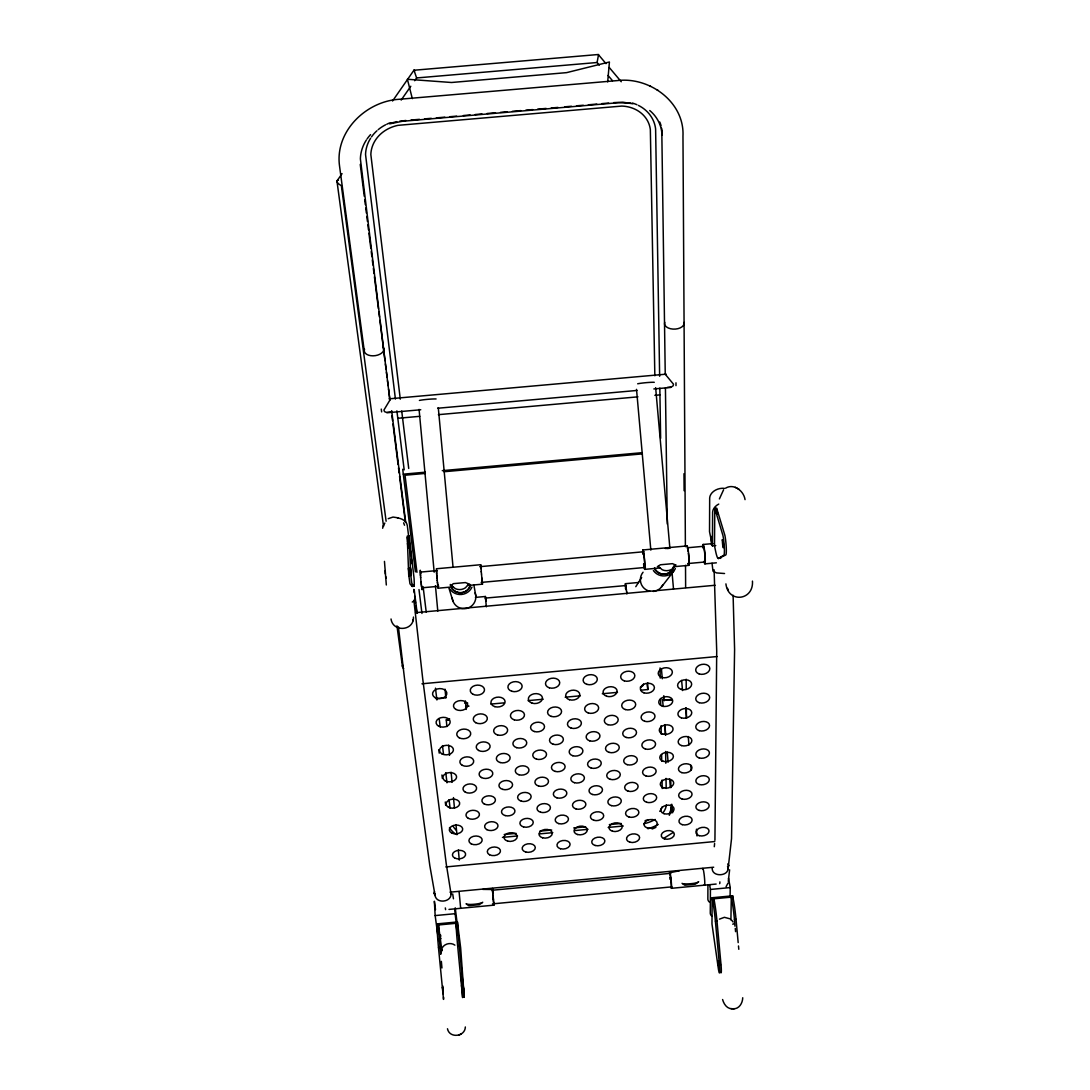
<?xml version="1.0" encoding="UTF-8"?>
<svg xmlns="http://www.w3.org/2000/svg" width="1090" height="1090" viewBox="0 0 1090 1090"><rect width="100%" height="100%" fill="white"/><g stroke="black" fill="none" stroke-linecap="round" stroke-linejoin="round"><path stroke-width="1.5" d="M707.928 884.848L707.86 899.168A9.824 6.131 -9.3 0 0 709.29 901.989M384.457 561.391L386.323 584.989M709.604 884.739L710.421 889.454L710.285 913.284A9.878 6.118 -9.3 0 0 711.729 916.091M715.749 545.572L712.424 545.872L712.615 512.082A11.949 8.883 -12.6 0 1 718.746 504.084M712.151 897.751L711.974 923.939L718.474 969.514A9.469 0.818 83.9 0 0 719.673 972.593A9.469 0.818 83.9 0 0 719.414 964.623L715.408 921.227A25.043 2.18 84.1 0 0 713.01 902.697L712.151 897.751L732.644 895.803L733.556 900.749A25.029 2.412 84 0 1 736.023 919.265L738.175 942.618M714.768 508.281L714.509 545.858L715.53 550.818A29.811 3.161 85 0 0 718.487 558.489L725.763 554.987A11.431 1.254 85 0 0 726.267 547.67A11.431 1.254 85 0 0 724.891 535.367L716.648 508.117L714.768 508.281L722.956 535.544A11.431 1.24 85 0 1 724.332 547.848A11.431 1.24 85 0 1 723.842 555.164L718.487 558.489M713.896 903.705L713.936 898.787L731.295 897.138L730.913 920.069M716.866 514.207L716.907 509.316M669.505 873.499C669.778 864.002 672.939 894.699 670.868 886.783M675.991 385.628L675.977 382.808M671.263 804.461L671.086 809.529A32.441 21.309 -8.2 0 1 669.274 815.306M671.345 886.156L671.072 880.625M730.082 897.111L730.232 887.573L728.515 878.159M461.547 985.415L461.601 986.532M732.589 899.073L732.644 895.803M712.233 867.749C711.225 878.063 731.199 876.387 727.561 866.305M460.62 907.779L459.081 891.552M667.244 387.427L671.372 386.936L673.089 385.887L673.525 384.239L665.431 374.483M607.689 81.886L609.419 61.98L566.609 72.635L451.492 82.499L407.401 79.27L412.32 98.631M413.859 600.195L422.661 678.307L446.26 863.948L451.069 894.086C451.069 902.329 436.463 903.869 435.101 895.599L429.801 865.501L404.676 679.969L398.409 626.805M435.101 895.599L435.264 893.964M714.291 846.726L714.618 843.483M714.931 840.254L716.716 651.18L714.1 569.784M728.025 869.493L731.54 838.578L734.592 649.531L733.107 595.249M728.284 881.347L729.619 869.793M669.71 873.785L670.881 878.84M742.726 997.759C742.617 1003.073 739.129 1009.217 733.12 1008.768M752.454 581.093C753.858 600.563 728.175 603.587 725.913 583.872M599.296 65.1L597.102 62.512L598.478 54.882A2.562 0.709 -69.9 0 0 598.274 54.514L413.996 70.237L416.598 77.949L414.663 80.715M452.936 586.87L438.166 588.219L438.098 585.643M719.4 498.92L723.583 489.778M438.03 586.161L437.798 585.139M382.658 528.255L383.121 525.775M465.335 1026.971C465.144 1036.835 449.421 1038.634 447.472 1028.756M391.024 618.984C392.863 632.527 414.159 631.042 413.451 617.063M412.674 621.15L413.001 619.488M436.559 570.615L436.613 572.659M480.99 567.904L480.676 564.729L436.395 568.762L436.722 574.239M389.879 400.153L360.395 158.908A45.848 39.989 -0.9 0 1 366.322 140.065M390.547 411.966L386.364 412.374L384.566 411.639L383.912 410.072L389.879 400.153M438.807 586.284L421.871 587.823L421.912 586.924M638.59 582.482L625.428 583.681L625.306 586.379M625.496 585.589L485.554 598.083L485.827 601.298M437.376 570.547L420.44 572.087L420.44 574.144M728.093 882.995L726.076 886.661M433.684 893.664L434.556 891.675M664.723 322.327L664.559 324.152A9.837 5.832 -1.3 0 0 675.528 329.071A9.837 5.832 -1.3 0 0 684.07 322.422M675.773 564.824L672.435 568.844A10.178 10.11 28.6 0 1 662.311 569.77L658.251 566.419M468.904 583.695L465.512 587.742A10.205 10.151 -6.9 0 1 455.348 588.668L451.287 585.303M635.783 586.692L641.642 577.537M337.205 180.627L342.056 173.651M392.55 101.002L413.914 70.264M401.161 100.076L410.807 86.246M442.159 947.905C444.638 943.558 450.838 942.169 454.884 945.139M661.262 587.265L673.579 571.378M673.034 832.542L663.592 838.428M698.704 881.742L695.216 884.222L684.833 885.203L682.054 883.309M412.265 602.034L414.036 600.903M443.099 993.794L442.513 986.981L443.071 992.431M458.931 1035.05L461.193 1033.974M719.482 919.129L724.387 917.317L730.286 918.897M388.204 518.69L393 517.069L398.014 517.805M725.545 488.184C733.87 483.088 743.816 490.936 745.042 499.629M698.022 882.314L695.148 883.104A8.747 1.376 -4.7 0 1 686.428 883.922L682.953 883.745M481.998 902.806L478.782 903.624A8.761 1.39 -5.6 0 1 470.022 904.455L466.847 904.237M391.514 123.034L396.733 121.63M389.675 123.865L402.183 121.303L618.275 102.719L630.62 103.128M670.091 872.681L679.411 870.774M399.662 121.208L405.97 120.486M449.993 892.179L713.678 867.218M492.925 890.176L670.772 873.322M492.476 903.883L672.026 886.851M448.998 909.414L493.92 905.15L493.756 903.133M671.304 888.323L716.144 884.058M435.51 909.673L434.365 901.239L435.155 915.586L455.089 913.693L454.775 908.91M710.421 889.454L730.232 887.573M443.589 997.187L443.521 999.407L438.48 947.605A25.111 0.967 85.1 0 1 437.076 928.939L436.79 923.911L457.419 921.949L460.661 947.891L464.245 997.391L459.231 945.63A25.111 0.722 85 0 1 457.745 926.963L457.419 921.949M438.48 947.605L440.074 947.455A25.111 0.94 85.1 0 1 438.671 928.775L438.384 923.761M462.16 988.971L462.61 997.582L457.637 945.793L459.231 945.63M715.408 921.227L716.988 921.077L720.994 964.473A9.469 0.831 83.9 0 1 720.531 971.694M731.077 895.953L731.976 900.899A25.029 2.384 84 0 1 734.442 919.415L736.023 919.265M504.22 834.49L516.088 833.373M539.822 831.139L551.69 830.021M573.735 827.95L585.603 826.833M609.337 824.599L621.205 823.481M502.463 837.393L517.559 835.962M539.373 833.904L552.807 832.651M574.621 830.594L588.041 829.327M608.179 827.433L623.289 826.016M445.824 866.945L714.768 841.548M475.404 597.402L485.404 596.489L485.663 599.146L485.554 598.083M415.549 612.689L715.04 585.275M421.98 683.784L717.166 656.534M435.918 698.676L446.069 697.736M465.607 706.429L468.986 706.116M490.922 704.086L504.425 702.832M528.051 700.638L543.242 699.235M565.179 697.205L580.37 695.802M602.307 693.758L617.499 692.354M641.124 690.174L647.869 689.548L647.705 682.844M402.728 469.272L403.3 474.164L425.332 472.188M442.281 470.662L642.283 452.663M425.359 473.414L405.017 475.24L416.952 572.318M444.012 471.738L642.432 453.876M409.118 535.994L407.224 536.171L408.682 574.457L409.963 583.79L412.143 586.434L414.036 586.256A29.921 1.063 84.7 0 0 414.064 578.299L409.118 535.994L410.63 574.28L411.802 583.354L414.036 586.256M407.483 541.212L409.39 541.035M715.803 513.24L717.697 513.063M642.923 549.96L687 545.94M703.091 544.469L712.928 543.583M479.709 566.691L643.986 551.731M688.022 547.711L703.268 546.322M481.153 582.414L645.444 567.427M687.79 563.557L704.726 562.018M657.352 566.691L660.404 564.77L672.489 563.666L675.65 565.029M467.692 585.521L482.461 584.172L482.257 581.61M644.721 569.361L659.981 567.972M673.552 566.732L688.812 565.342M704.903 563.871L716.375 562.822M389.035 398.845L666.249 374.156M386.977 412.769L420.754 409.758M437.649 408.246L636.955 390.465M653.85 388.953L670.731 387.454M397.796 418.288L419.786 416.326M438.384 414.663L637.95 396.842M654.872 395.329L659.941 394.866M416.598 77.949L597.102 62.512M411.039 120.05L419.487 119.328M424.555 118.892L431.299 118.306M436.368 117.87L444.815 117.148M449.884 116.712L456.628 116.126M463.386 115.54L470.144 114.968M475.213 114.532L481.971 113.946M487.026 113.51L495.473 112.788M500.542 112.352L507.3 111.766M512.355 111.33L520.802 110.608M525.87 110.172L532.629 109.586M537.697 109.15L546.131 108.428M551.199 107.992L557.957 107.42M564.715 106.834L571.46 106.248M576.528 105.812L583.286 105.239M588.355 104.803L596.789 104.068M601.857 103.632L608.615 103.059M613.684 102.623L622.785 102.188L632.881 103.795M672.067 699.562L666.167 699.794M724.55 573.517L716.512 572.918L712.983 571.133L712.029 563.244M482.829 889.385L492.435 889.508M722.588 999.516C723.801 1003.985 726.948 1008.931 732.153 1008.74M731.049 1008.727L734.251 1008.795M413.996 70.237L414.581 70.618A3.488 0.763 61.9 0 1 414.772 70.836M685.392 546.69L682.967 136.196C684.697 102.092 649.531 76.559 617.294 80.592L399.417 99.272C366.254 101.084 334.903 131.277 339.494 165.666L364.251 350.735M468.768 583.899L465.403 582.564L453.249 583.668L451.464 585.48L450.388 585.575L450.293 584.485M656.929 89.693L657.883 90.211M649.844 85.919L650.676 86.369M735.287 487.298L737.044 488.279M737.508 488.524L739.238 489.478M608.057 75.469L612.444 80.646M598.369 54.582L605.999 63.642M609.269 67.512L621.273 81.75M625.428 583.681L626.614 591.816M383.285 347.233L383.898 348.991A9.865 5.872 -6.6 0 1 373.025 355.831A9.865 5.872 -6.6 0 1 364.537 349.181M625.578 585.289L626.437 590.072M727.752 863.934L729.019 865.719M731.826 920.301L733.025 922.017M493.92 905.15L493.443 900.79M493.743 903.501L493.579 902.084M403.613 522.859L404.54 525.244M727.534 588.3L728.379 590.603M448.821 587.687L452.909 601.012M734.973 926.214L734.442 919.415M421.871 587.823L421.639 586.611M450.688 892.506L451.069 894.086M438.166 588.219L437.635 583.818M712.424 545.872L709.522 531.716L709.672 497.967A11.854 8.87 -12.7 0 1 724.428 488.347M445.606 909.673L445.306 907.929M385.288 570.588L385.288 573.871M719.972 961.148L720.49 965.168M473.918 585.207L475.799 595.862M713.718 897.601L714.59 902.547A25.043 2.194 84 0 1 716.988 921.077M647.065 684.588L647.869 689.548M452.691 893.936L453.454 898.787M385.615 576.855L385.887 578.218L385.928 577.141M381.636 411.897L381.268 409.091M721.103 556.581L721.253 557.767M408.614 568.462L409.227 576.092L408.437 568.244M435.155 915.586L437.676 934.116M338.431 180.15A2.793 1.417 15.9 0 0 336.974 181.158L383.557 526.443M396.951 625.81L402.401 666.222A7.18 4.878 -18.8 0 0 403.668 668.524M436.79 923.911L437.676 930.383M386.119 521.238L341.374 185.777L338.568 183.828A8.502 4.333 16 0 1 337.028 181.172M421.462 585.303L422.048 589.69L422.034 587.101M420.781 573.394L420.263 570.22L420.549 575.711M391.664 410.685L405.698 522.151M414.2 589.717L417.17 613.357M360.245 164.413L364.264 196.282M364.687 199.634L365.327 204.675M365.75 208.027L366.376 213.054M366.799 216.406L367.439 221.447M367.861 224.799L368.488 229.827M368.911 233.178L370.818 248.275M371.24 251.627L371.881 256.668M372.303 260.019L372.93 265.047M373.352 268.399L373.993 273.44M374.415 276.792L378.421 308.661M378.843 312.012L379.483 317.04M379.906 320.406L384.974 360.613M385.397 363.951L386.024 368.965M386.446 372.303L387.086 377.317M387.495 380.655L388.135 385.669M388.558 389.021L389.811 399.049M391.896 415.549L392.536 420.604M392.959 423.983L398.068 464.504M398.49 467.869L399.131 472.937M399.553 476.316L405.303 521.892M407.279 537.384L408.096 543.869M413.805 589.418L414.227 592.783M414.663 596.162L415.508 602.92M415.93 606.299L416.571 611.354M457.35 934.661L455.92 923.312L438.453 924.974L441.954 950.889L441.886 949.676M408.968 538.732L407.279 525.353A11.881 8.952 -2.2 0 0 397.387 517.927M409.377 542.084L410.017 547.098M410.426 550.45L411.066 555.464M455.225 907.807L457.132 922.998M455.089 913.693L456.151 922.126M643.713 563.762C645.961 576.051 643.713 545.45 642.937 554.415M643.591 563.966L643.713 564.92A9.756 0.695 84.9 0 0 644.939 567.318A9.756 0.695 84.9 0 0 643.754 553.025A9.756 0.695 84.9 0 0 642.719 553.175M395.425 399.049L365.545 154.548A40.439 35.316 -0.9 0 1 370.586 138.267M396.883 410.848L404.186 469.872M418.996 589.581L421.953 613.452M438.807 749.648L439.229 753.135M441.941 774.976L442.363 778.424M445.279 801.995L445.701 805.401M403.3 474.164L415.385 571.855M400.289 399.158L370.845 154.562A35.139 30.697 -0.9 0 1 398.027 125.336L621.818 106.071A32.536 28.258 -15.2 0 1 650.349 129.696L654.845 375.791M401.719 410.998L408.723 468.455M423.124 586.747L426.217 612.103M435.469 688.158L436.913 699.984M439.175 718.569L440.21 727.016M442.472 745.615L443.494 754.062M445.756 772.647L446.995 782.797M449.053 799.692L450.075 808.14M407.51 543.297L408.11 548.284M421.271 583.613L421.53 586.57M480.894 566.95L481.017 568.626M482.461 584.172L482.039 579.771M492.721 891.484L492.557 890.053L492.598 891.252M437.444 582.142L437.717 585.085M421.067 581.678L421.299 584.485M492.775 891.838L492.38 888.391L492.694 892.478M437.254 580.193L437.485 583M493.293 899.223L493.511 901.743M461.792 989.08L462.146 991.982L461.996 988.957M421.04 582.087L420.577 577.019M481.875 578.082L482.298 582.305L482.23 581.42M437.24 580.602L436.777 575.547M738.489 945.957L738.802 949.295M735.273 928.367L735.573 931.65M486.331 606.817L485.745 600.44M481.494 574.008L481.944 578.94M493.13 897.479L493.32 899.795M438.289 407.674L453.031 567.045M465.416 700.979L466.193 709.454M419.078 409.39L434.174 572.182M435.441 585.739L437.798 611.177M445.033 689.18L445.824 697.668M446.26 719.863L446.886 726.621M448.617 745.206L449.557 755.343M451.124 772.238L452.064 782.375M453.481 797.58L454.421 807.717M455.988 824.612L456.928 834.749M458.345 849.955L459.285 860.105M481.262 571.501L481.507 574.089M440.074 947.455L440.742 954.268A38.818 1.458 85.1 0 1 441.314 952.129M441.355 961.38L441.954 967.961M655.635 387.659L669.9 548.406M672.012 572.1L673.511 589.022M681.618 680.392L682.531 690.542M636.519 389.362L650.839 550.137M661.398 668.62L662.298 678.77M663.81 695.693L664.26 700.775M662.557 699.794L663.17 706.538M664.818 725.095L665.718 735.205M667.216 752.073L668.129 762.183M669.628 779.05L670.377 787.471M671.876 804.338L672.625 812.772M481.317 572.059L480.676 564.729M492.925 895.449L493.13 897.656M685.678 707.846L686.564 717.969M688.212 736.513L688.962 744.933M690.76 765.166L691.21 770.221M696.442 829.231L697.041 835.975M485.704 599.922L485.404 596.489M437.049 578.15L436.586 573.231M493.32 897.833L493.552 900.19M492.748 893.337L492.966 895.707M626.709 591.761L626.886 593.955M669.846 877.586L669.982 879.303M492.585 891.457L492.816 893.991M420.399 574.716L420.685 577.591M461.261 977.13L461.642 982.199M411.693 584.799L411.788 585.998M442.826 986.028L443.058 989.298M455.838 922.099L456.165 927.113A25.111 0.749 85 0 0 457.637 945.793M482.747 902.22L479.287 904.7L468.85 905.695L466.03 903.801M411.475 558.816L411.734 563.612M625.469 587.456L625.537 588.9M662.161 134.996L662.012 130.759A43.777 37.986 -15.2 0 0 661.63 128.211M711.157 536.403L711.429 544.796M660.063 667.938L660.24 678.13M660.608 698.513L660.717 705.312M661.085 725.695L661.235 734.183M661.603 754.566L661.725 761.365M662.052 780.045L662.202 788.533M659.641 376.254L655.608 128.974A37.837 32.864 -15.2 0 0 638.386 105.403M659.832 388.108L660.635 438.344M665.186 724.605L665.35 734.687M665.609 751.5L665.799 763.259M666.044 778.383L666.194 788.479M665.241 374.497L661.821 132.558A43.246 37.51 -15.1 0 0 649.749 110.526M665.431 387.958L667.284 524.045M670.786 780.794L670.881 787.607M683.975 473.7L684.111 490.718M685.515 565.383L685.637 587.469M686.182 679.22L686.237 689.411M686.346 708.091L686.414 718.296M439.011 940.643A9.905 6.158 -4.2 0 1 438.371 939.171M440.905 936.133A7.875 4.905 -4.1 0 1 440.21 934.961M441.055 938.626A7.875 4.905 -4.2 0 1 440.346 937.454L440.169 936.187A7.875 4.905 -4.2 0 1 440.524 934.907M732.848 924.334A38.695 3.692 83.9 0 1 733.774 923.966M383.884 525.216A11.881 8.952 -2.2 0 1 384.852 523.05M412.32 586.066A29.921 1.09 84.7 0 1 412.143 586.434M470.308 586.365A10.954 10.9 -7 0 1 451.423 588.096M470.335 584.513A10.042 9.987 -7.1 0 1 452.241 588.586M471.984 587.129A12.794 12.726 -7 0 1 449.911 589.145M475.117 592.865A11.84 11.786 -7.9 0 1 466.615 608.438A11.84 11.786 -7.9 0 1 452.227 598.015M419.418 400.439A9.646 0.736 -5 0 1 427.621 399.335A9.646 0.736 -5 0 1 436.095 398.954M449.066 719.945A9.592 0.695 -5.4 0 1 449.244 719.236M449.393 720.149A11.213 0.818 -5.4 0 1 449.68 718.964M632.323 103.032A37.837 32.864 -15.2 0 1 636.928 104.722M371.486 136.918A40.439 35.316 -0.9 0 1 376.922 130.773M378.175 129.669A40.439 35.316 -0.9 0 1 385.656 124.764M386.827 124.192A40.439 35.316 -0.9 0 1 390.452 122.666M455.552 834A30.465 20.097 -4.7 0 1 449.502 827.569M666.385 804.924A28.408 18.694 -8.2 0 1 663.279 812.418M655.185 819.448A28.408 18.694 -8.2 0 1 643.781 823.768M659.804 122.053A43.777 37.986 -15.2 0 1 661.044 125.718M671.222 807.69A32.85 21.596 -8.2 0 1 669.383 813.535M658.251 824.435A32.85 21.596 -8.2 0 1 647.896 828.741M655.908 827.337A32.441 21.309 -8.2 0 1 652.093 828.986M367.098 138.934A45.848 39.989 -0.9 0 1 370.573 134.601M720.367 558.312A29.811 3.188 85 0 1 719.468 557.671M702.996 547.602A7.889 0.79 84.9 0 1 704.644 552.725A7.889 0.79 84.9 0 1 704.508 561.854M702.709 547.711A9.756 0.967 84.9 0 1 704.017 546.935A9.756 0.967 84.9 0 1 705.298 560.655A9.756 0.967 84.9 0 1 703.99 561.377M456.369 830.294A26.487 17.467 -4.7 0 1 453.236 826.397M661.957 807.118A24.43 16.078 -8.2 0 1 659.763 811.382M648.141 819.639A24.43 16.078 -8.2 0 1 645.103 820.634M686.809 546.417A9.756 0.899 84.9 0 1 688.88 556.377A9.756 0.899 84.9 0 1 688.267 564.279M687.177 547.793A7.889 0.722 84.9 0 1 688.144 551.336M688.389 553.189A7.889 0.722 84.9 0 1 688.921 560.887A7.889 0.722 84.9 0 1 688.43 563.312M673.674 567.808A10.927 10.859 28.6 0 1 654.872 569.525M673.784 565.942A10.014 9.946 28.7 0 1 654.559 567.699M665.309 548.488A11.118 11.036 28.5 0 1 668.197 548.597M675.35 568.571A12.767 12.671 28.6 0 1 653.373 570.574M662.897 584.662A11.813 11.731 29.1 0 1 653.292 591.448M650.212 591.325A11.813 11.731 29.1 0 1 643.059 572.223M637.677 383.775A9.633 0.709 -5.4 0 1 646.329 382.644A9.633 0.709 -5.4 0 1 654.273 382.304M704.222 884.671A8.434 0.722 84.2 0 0 704.712 880.761A8.434 0.722 84.2 0 0 703.391 869.97L703.118 868.948A8.434 0.722 84.2 0 0 702.6 869.193M719.877 881.878A8.434 0.777 84.1 0 1 719.686 883.677M671.712 699.739A11.186 0.804 -5 0 1 663.592 699.29M402.387 666.235A2.221 1.512 -18.9 0 1 402.782 665.159M643.454 684.125A4.142 2.916 -8.9 0 1 640.307 687.136M467.733 703.118A4.142 2.929 -4.4 0 1 464.585 703.023M411.203 575.452L410.412 567.618L411.203 575.452M463.754 991.559L463.155 985.006L463.754 991.559M722.275 539.918C723.324 556.963 724.319 540.913 722.275 539.918M718.038 960.821L718.882 967.389L718.038 960.821M628.14 791.163A6.772 4.496 -8.1 0 0 638.113 786.326A6.772 4.496 -8.1 0 0 627.908 783.356A6.772 4.496 -8.1 0 0 628.14 791.163M448.508 807.281A6.785 4.51 -4.2 0 0 459.571 804.229A6.785 4.51 -4.2 0 0 450.661 799.501A6.785 4.51 -4.2 0 0 448.508 807.281M521.333 801.177A6.772 4.51 -5.7 0 0 531.13 796.354A6.772 4.51 -5.7 0 0 520.693 793.384A6.772 4.51 -5.7 0 0 521.333 801.177M592.565 794.501A6.772 4.51 -7.3 0 0 602.484 789.664A6.772 4.51 -7.3 0 0 592.197 786.694A6.772 4.51 -7.3 0 0 592.565 794.501M699.194 784.5A6.772 4.483 -9.7 0 0 709.29 779.663A6.772 4.483 -9.7 0 0 699.235 776.666A6.772 4.483 -9.7 0 0 699.194 784.5M556.963 797.839A6.772 4.51 -6.5 0 0 566.827 793.002A6.772 4.51 -6.5 0 0 556.459 790.046A6.772 4.51 -6.5 0 0 556.963 797.839M663.687 787.838A6.772 4.496 -8.9 0 0 673.715 782.988A6.772 4.496 -8.9 0 0 663.592 780.004A6.772 4.496 -8.9 0 0 663.687 787.838M484.205 803.929A6.785 4.51 -5 0 0 495.296 800.877A6.785 4.51 -5 0 0 486.481 796.15A6.785 4.51 -5 0 0 484.205 803.929M681.127 689.384A7.085 4.919 -9.9 0 0 691.673 684.139A7.085 4.919 -9.9 0 0 681.1 680.8A7.085 4.919 -9.9 0 0 681.127 689.384M532.165 703.186A7.085 4.946 -6.2 0 0 542.452 697.954A7.085 4.946 -6.2 0 0 531.552 694.643A7.085 4.946 -6.2 0 0 532.165 703.186M606.708 696.278A7.085 4.932 -8.1 0 0 617.117 691.033A7.085 4.932 -8.1 0 0 606.394 687.722A7.085 4.932 -8.1 0 0 606.708 696.278M494.846 706.647A7.099 4.946 -5.2 0 0 505.065 701.415A7.099 4.946 -5.2 0 0 494.083 698.118A7.099 4.946 -5.2 0 0 494.846 706.647M569.457 699.725A7.085 4.932 -7.1 0 0 579.798 694.494A7.085 4.932 -7.1 0 0 568.98 691.183A7.085 4.932 -7.1 0 0 569.457 699.725M643.945 692.831A7.085 4.932 -9 0 0 654.409 687.586A7.085 4.932 -9 0 0 643.768 684.261A7.085 4.932 -9 0 0 643.945 692.831M455.947 709.454A7.099 4.946 -4.3 0 0 467.542 706.17A7.099 4.946 -4.3 0 0 458.236 700.938A7.099 4.946 -4.3 0 0 455.947 709.454M699.194 835.676A6.608 4.265 -9.4 0 0 709.045 831.03A6.608 4.265 -9.4 0 0 699.235 828.223A6.608 4.265 -9.4 0 0 699.194 835.676M560.478 848.756A6.608 4.292 -6.5 0 0 570.097 844.137A6.608 4.292 -6.5 0 0 560.001 841.344A6.608 4.292 -6.5 0 0 560.478 848.756M629.897 842.202A6.595 4.278 -7.9 0 0 639.626 837.583A6.595 4.278 -7.9 0 0 629.679 834.776A6.595 4.278 -7.9 0 0 629.897 842.202M454.721 858.048A6.622 4.292 -4.3 0 0 465.525 855.105A6.622 4.292 -4.3 0 0 456.846 850.636A6.622 4.292 -4.3 0 0 454.721 858.048M525.734 852.026A6.608 4.292 -5.8 0 0 535.299 847.407A6.608 4.292 -5.8 0 0 525.135 844.627A6.608 4.292 -5.8 0 0 525.734 852.026M595.194 845.486A6.595 4.278 -7.2 0 0 604.882 840.853A6.595 4.278 -7.2 0 0 594.854 838.06A6.595 4.278 -7.2 0 0 595.194 845.486M664.559 838.932A6.595 4.278 -8.7 0 0 674.342 834.3A6.595 4.278 -8.7 0 0 664.464 831.493A6.595 4.278 -8.7 0 0 664.559 838.932M489.533 854.764A6.608 4.292 -5 0 0 500.351 851.821A6.608 4.292 -5 0 0 491.781 847.339A6.608 4.292 -5 0 0 489.533 854.764M551.336 716.416A7.044 4.878 -6.6 0 0 561.568 711.239A7.044 4.878 -6.6 0 0 550.791 707.996A7.044 4.878 -6.6 0 0 551.336 716.416M625.333 709.549A7.031 4.864 -8.4 0 0 635.702 704.372A7.031 4.864 -8.4 0 0 625.074 701.102A7.031 4.864 -8.4 0 0 625.333 709.549M438.562 726.103A7.058 4.878 -3.9 0 0 450.061 722.861A7.058 4.878 -3.9 0 0 440.755 717.711A7.058 4.878 -3.9 0 0 438.562 726.103M514.289 719.85A7.044 4.878 -5.7 0 0 524.467 714.686A7.044 4.878 -5.7 0 0 513.594 711.443A7.044 4.878 -5.7 0 0 514.289 719.85M588.341 712.983A7.031 4.864 -7.5 0 0 598.655 707.805A7.031 4.864 -7.5 0 0 587.946 704.549A7.031 4.864 -7.5 0 0 588.341 712.983M662.284 706.116A7.044 4.851 -9.3 0 0 672.721 700.938A7.044 4.851 -9.3 0 0 662.175 697.668A7.044 4.851 -9.3 0 0 662.284 706.116M475.676 722.656A7.044 4.878 -4.8 0 0 487.203 719.414A7.044 4.878 -4.8 0 0 478.019 714.25A7.044 4.878 -4.8 0 0 475.676 722.656M699.208 702.696A7.044 4.851 -10.2 0 0 709.699 697.505A7.044 4.851 -10.2 0 0 699.249 694.221A7.044 4.851 -10.2 0 0 699.208 702.696M699.208 673.961A7.14 4.973 -10.5 0 0 709.849 668.647A7.14 4.973 -10.5 0 0 699.249 665.268A7.14 4.973 -10.5 0 0 699.208 673.961M549.36 687.831A7.14 5 -6.7 0 0 559.729 682.531A7.14 5 -6.7 0 0 548.801 679.165A7.14 5 -6.7 0 0 549.36 687.831M624.338 680.882A7.126 4.987 -8.6 0 0 634.843 675.582A7.126 4.987 -8.6 0 0 624.093 672.217A7.126 4.987 -8.6 0 0 624.338 680.882M435.074 697.6A7.153 5.014 -3.8 0 0 446.723 694.276A7.153 5.014 -3.8 0 0 437.281 688.975A7.153 5.014 -3.8 0 0 435.074 697.6M511.81 691.292A7.14 5.014 -5.7 0 0 522.124 686.005A7.14 5.014 -5.7 0 0 511.101 682.653A7.14 5.014 -5.7 0 0 511.81 691.292M586.87 684.356A7.126 5 -7.6 0 0 597.306 679.056A7.126 5 -7.6 0 0 586.461 675.691A7.126 5 -7.6 0 0 586.87 684.356M661.794 677.421A7.14 4.987 -9.5 0 0 672.367 672.121A7.14 4.987 -9.5 0 0 661.684 668.742A7.14 4.987 -9.5 0 0 661.794 677.421M472.692 694.112A7.14 5.014 -4.7 0 0 484.369 690.801A7.14 5.014 -4.7 0 0 475.049 685.487A7.14 5.014 -4.7 0 0 472.692 694.112M699.208 730.668A6.949 4.714 -10 0 0 709.563 725.599A6.949 4.714 -10 0 0 699.249 722.425A6.949 4.714 -10 0 0 699.208 730.668M553.257 744.266A6.949 4.742 -6.6 0 0 563.367 739.211A6.949 4.742 -6.6 0 0 552.725 736.05A6.949 4.742 -6.6 0 0 553.257 744.266M626.287 737.467A6.949 4.742 -8.3 0 0 636.519 732.398A6.949 4.742 -8.3 0 0 626.042 729.237A6.949 4.742 -8.3 0 0 626.287 737.467M441.968 753.871A6.962 4.755 -4 0 0 453.317 750.697A6.962 4.755 -4 0 0 444.148 745.683A6.962 4.755 -4 0 0 441.968 753.871M516.701 747.672A6.949 4.755 -5.7 0 0 526.743 742.617A6.949 4.755 -5.7 0 0 516.033 739.47A6.949 4.755 -5.7 0 0 516.701 747.672M589.785 740.859A6.949 4.742 -7.5 0 0 599.963 735.804A6.949 4.742 -7.5 0 0 589.404 732.644A6.949 4.742 -7.5 0 0 589.785 740.859M662.761 734.061A6.949 4.728 -9.2 0 0 673.061 729.006A6.949 4.728 -9.2 0 0 662.666 725.831A6.949 4.728 -9.2 0 0 662.761 734.061M478.592 750.451A6.962 4.755 -4.9 0 0 489.982 747.277A6.962 4.755 -4.9 0 0 480.922 742.263A6.962 4.755 -4.9 0 0 478.592 750.451M699.194 810.415A6.69 4.374 -9.5 0 0 709.168 805.674A6.69 4.374 -9.5 0 0 699.235 802.771A6.69 4.374 -9.5 0 0 699.194 810.415M558.748 823.618A6.69 4.401 -6.5 0 0 568.476 818.89A6.69 4.401 -6.5 0 0 558.257 816.015A6.69 4.401 -6.5 0 0 558.748 823.618M629.025 817.01A6.676 4.387 -8 0 0 638.876 812.268A6.676 4.387 -8 0 0 628.807 809.38A6.676 4.387 -8 0 0 629.025 817.01M451.655 832.978A6.704 4.401 -4.2 0 0 462.582 829.981A6.704 4.401 -4.2 0 0 453.781 825.389A6.704 4.401 -4.2 0 0 451.655 832.978M523.568 826.928A6.69 4.401 -5.8 0 0 533.242 822.201A6.69 4.401 -5.8 0 0 522.941 819.326A6.69 4.401 -5.8 0 0 523.568 826.928M593.9 820.307A6.676 4.387 -7.3 0 0 603.697 815.579A6.676 4.387 -7.3 0 0 593.546 812.704A6.676 4.387 -7.3 0 0 593.9 820.307M664.123 813.712A6.69 4.387 -8.8 0 0 674.042 808.971A6.69 4.387 -8.8 0 0 664.028 806.082A6.69 4.387 -8.8 0 0 664.123 813.712M486.903 829.667A6.69 4.401 -5 0 0 497.857 826.67A6.69 4.401 -5 0 0 489.165 822.064A6.69 4.401 -5 0 0 486.903 829.667M699.194 757.932A6.853 4.605 -9.8 0 0 709.426 752.972A6.853 4.605 -9.8 0 0 699.235 749.893A6.853 4.605 -9.8 0 0 699.194 757.932M555.137 771.393A6.853 4.619 -6.6 0 0 565.111 766.461A6.853 4.619 -6.6 0 0 554.619 763.395A6.853 4.619 -6.6 0 0 555.137 771.393M627.227 764.662A6.853 4.619 -8.2 0 0 637.323 759.716A6.853 4.619 -8.2 0 0 626.995 756.637A6.853 4.619 -8.2 0 0 627.227 764.662M445.279 780.917A6.881 4.633 -4.1 0 0 456.478 777.81A6.881 4.633 -4.1 0 0 447.445 772.946A6.881 4.633 -4.1 0 0 445.279 780.917M519.044 774.772A6.867 4.633 -5.7 0 0 528.963 769.826A6.867 4.633 -5.7 0 0 518.39 766.774A6.867 4.633 -5.7 0 0 519.044 774.772M591.189 768.028A6.853 4.619 -7.4 0 0 601.244 763.082A6.853 4.619 -7.4 0 0 590.821 760.016A6.853 4.619 -7.4 0 0 591.189 768.028M663.224 761.297A6.853 4.605 -9 0 0 673.388 756.337A6.853 4.605 -9 0 0 663.129 753.272A6.853 4.605 -9 0 0 663.224 761.297M481.439 777.538A6.867 4.633 -4.9 0 0 492.666 774.418A6.867 4.633 -4.9 0 0 483.742 769.554A6.867 4.633 -4.9 0 0 481.439 777.538M681.373 717.86A6.99 4.796 -9.7 0 0 691.769 712.737A6.99 4.796 -9.7 0 0 681.345 709.508A6.99 4.796 -9.7 0 0 681.373 717.86M534.372 731.526A6.99 4.81 -6.2 0 0 544.51 726.417A6.99 4.81 -6.2 0 0 533.759 723.215A6.99 4.81 -6.2 0 0 534.372 731.526M607.934 724.687A6.99 4.81 -8 0 0 618.207 719.577A6.99 4.81 -8 0 0 607.607 716.362A6.99 4.81 -8 0 0 607.934 724.687M497.544 734.96A7.003 4.81 -5.3 0 0 507.627 729.85A7.003 4.81 -5.3 0 0 496.795 726.649A7.003 4.81 -5.3 0 0 497.544 734.96M571.16 728.106A6.99 4.81 -7.1 0 0 581.379 722.997A6.99 4.81 -7.1 0 0 570.71 719.781A6.99 4.81 -7.1 0 0 571.16 728.106M644.667 721.28A6.99 4.796 -8.8 0 0 654.995 716.157A6.99 4.796 -8.8 0 0 644.49 712.928A6.99 4.796 -8.8 0 0 644.667 721.28M459.163 737.753A7.003 4.823 -4.4 0 0 470.607 734.537A7.003 4.823 -4.4 0 0 461.424 729.455A7.003 4.823 -4.4 0 0 459.163 737.753M681.604 745.601A6.908 4.66 -9.5 0 0 691.864 740.6A6.908 4.66 -9.5 0 0 681.577 737.467A6.908 4.66 -9.5 0 0 681.604 745.601M536.512 759.144A6.908 4.687 -6.2 0 0 546.526 754.144A6.908 4.687 -6.2 0 0 535.926 751.037A6.908 4.687 -6.2 0 0 536.512 759.144M609.119 752.373A6.894 4.673 -7.9 0 0 619.256 747.359A6.894 4.673 -7.9 0 0 608.806 744.252A6.894 4.673 -7.9 0 0 609.119 752.373M500.16 762.537A6.908 4.687 -5.3 0 0 510.12 757.536A6.908 4.687 -5.3 0 0 499.438 754.444A6.908 4.687 -5.3 0 0 500.16 762.537M572.822 755.751A6.908 4.687 -7 0 0 582.905 750.751A6.908 4.687 -7 0 0 572.386 747.645A6.908 4.687 -7 0 0 572.822 755.751M645.375 748.98A6.908 4.673 -8.7 0 0 655.581 743.98A6.908 4.673 -8.7 0 0 645.198 740.859A6.908 4.673 -8.7 0 0 645.375 748.98M462.283 765.316A6.921 4.687 -4.5 0 0 473.578 762.169A6.921 4.687 -4.5 0 0 464.531 757.223A6.921 4.687 -4.5 0 0 462.283 765.316M681.822 772.633A6.812 4.551 -9.4 0 0 691.959 767.742A6.812 4.551 -9.4 0 0 681.795 764.703A6.812 4.551 -9.4 0 0 681.822 772.633M538.596 786.04A6.812 4.564 -6.2 0 0 548.488 781.162A6.812 4.564 -6.2 0 0 538.024 778.151A6.812 4.564 -6.2 0 0 538.596 786.04M610.264 779.336A6.812 4.564 -7.8 0 0 620.278 774.445A6.812 4.564 -7.8 0 0 609.964 771.42A6.812 4.564 -7.8 0 0 610.264 779.336M502.722 789.392A6.826 4.564 -5.3 0 0 512.559 784.514A6.826 4.564 -5.3 0 0 502.013 781.516A6.826 4.564 -5.3 0 0 502.722 789.392M574.444 782.688A6.812 4.564 -7 0 0 584.404 777.797A6.812 4.564 -7 0 0 574.008 774.786A6.812 4.564 -7 0 0 574.444 782.688M646.057 775.985A6.812 4.551 -8.6 0 0 656.139 771.093A6.812 4.551 -8.6 0 0 645.893 768.055A6.812 4.551 -8.6 0 0 646.057 775.985M465.335 792.171A6.826 4.578 -4.5 0 0 476.48 789.078A6.826 4.578 -4.5 0 0 467.556 784.282A6.826 4.578 -4.5 0 0 465.335 792.171M682.04 798.984A6.731 4.428 -9.2 0 0 692.041 794.188A6.731 4.428 -9.2 0 0 682.013 791.245A6.731 4.428 -9.2 0 0 682.04 798.984M540.64 812.254A6.731 4.455 -6.2 0 0 550.409 807.486A6.731 4.455 -6.2 0 0 540.081 804.556A6.731 4.455 -6.2 0 0 540.64 812.254M611.395 805.619A6.731 4.442 -7.7 0 0 621.286 800.837A6.731 4.442 -7.7 0 0 611.095 797.894A6.731 4.442 -7.7 0 0 611.395 805.619M505.215 815.579A6.731 4.455 -5.4 0 0 514.93 810.81A6.731 4.455 -5.4 0 0 504.52 807.894A6.731 4.455 -5.4 0 0 505.215 815.579M576.024 808.93A6.731 4.455 -6.9 0 0 585.861 804.161A6.731 4.455 -6.9 0 0 575.602 801.232A6.731 4.455 -6.9 0 0 576.024 808.93M468.305 818.331A6.744 4.455 -4.6 0 0 479.314 815.306A6.744 4.455 -4.6 0 0 470.512 810.647A6.744 4.455 -4.6 0 0 468.305 818.331M646.724 802.295A6.731 4.442 -8.5 0 0 656.67 797.512A6.731 4.442 -8.5 0 0 646.574 794.569A6.731 4.442 -8.5 0 0 646.724 802.295M682.258 824.667A6.649 4.319 -9.1 0 0 692.136 819.98A6.649 4.319 -9.1 0 0 682.231 817.132A6.649 4.319 -9.1 0 0 682.258 824.667M542.616 837.815A6.649 4.346 -6.1 0 0 552.276 833.142A6.649 4.346 -6.1 0 0 542.071 830.308A6.649 4.346 -6.1 0 0 542.616 837.815M612.485 831.234A6.635 4.333 -7.6 0 0 622.254 826.561A6.635 4.333 -7.6 0 0 612.212 823.713A6.635 4.333 -7.6 0 0 612.485 831.234M507.64 841.112A6.649 4.346 -5.4 0 0 517.232 836.439A6.649 4.346 -5.4 0 0 506.973 833.618A6.649 4.346 -5.4 0 0 507.64 841.112M577.564 834.531A6.649 4.333 -6.9 0 0 587.278 829.844A6.649 4.333 -6.9 0 0 577.155 827.01A6.649 4.333 -6.9 0 0 577.564 834.531M647.392 827.95A6.635 4.333 -8.4 0 0 657.202 823.263A6.635 4.333 -8.4 0 0 647.228 820.416A6.635 4.333 -8.4 0 0 647.392 827.95M471.193 843.851A6.649 4.346 -4.7 0 0 482.066 840.88A6.649 4.346 -4.7 0 0 473.387 836.343A6.649 4.346 -4.7 0 0 471.193 843.851"/></g></svg>
